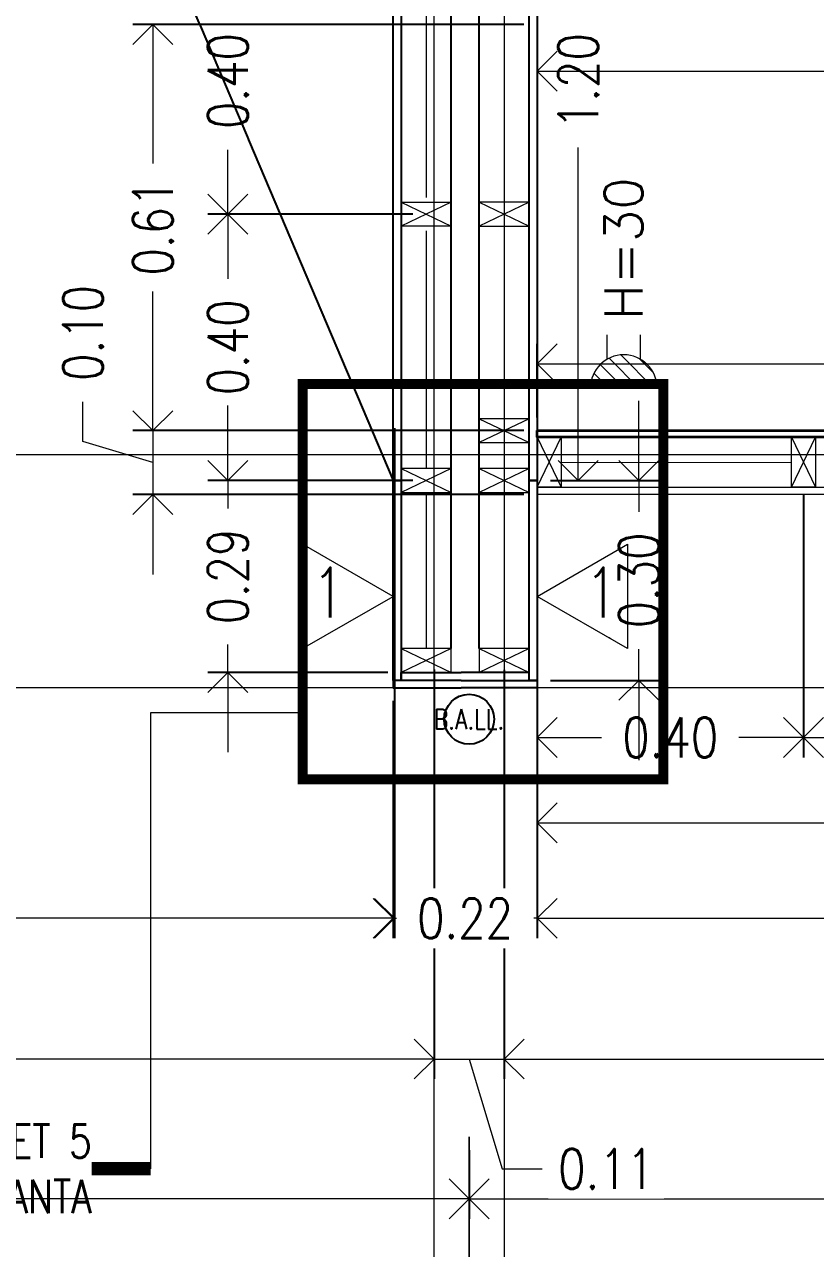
# Model space of a CAD drawing. Header units: metres. Extents: x -2 to 690, y -116 to 73.
# Drawn here: x 463.077 to 464.265, y 42.108 to 43.947 of the extents above; entities that cross this region are included whole.
import ezdxf

# ---------------------------------------------------------------- set-up
doc = ezdxf.new("R2010")
doc.units = ezdxf.units.M
doc.header["$LTSCALE"] = 5
doc.header["$MEASUREMENT"] = 0
doc.linetypes.add('HIDDEN', pattern=[0.375, 0.25, -0.125])
doc.layers.get('0').update_dxf_attribs({"color": 30})
doc.layers.get('DEFPOINTS').update_dxf_attribs({"color": 210})
for name, color, linetype, lineweight in [('A-ANNO-DIMS', 3, 'Continuous', 18), ('A-ANNO-SYMB', 3, 'Continuous', 18), ('A-ANNO-TEXT', 3, 'Continuous', 18), ('A-DETL-MBND', 3, 'Continuous', 18), ('A-DETL-MCUT', 4, 'Continuous', 25), ('A-ELEV-IDEN', 3, 'Continuous', 18), ('A-ELEV-MBE2', 4, 'Continuous', 25), ('A-SECT-MCUT', 7, 'Continuous', 35), ('A-WALL-PATT', 8, 'Continuous', 18), ('A-WALL-STUD', 3, 'Continuous', 18)]:
    doc.layers.add(name, color=color, linetype=linetype, lineweight=lineweight)
doc.styles.add('E-ROMANS', font='romans.shx', dxfattribs={"width": 0.8})
doc.dimstyles.new('E-0050_ARW_12', dxfattribs={"dimscale": 0.001, "dimtxt": 60, "dimasz": 60, "dimexe": 30, "dimexo": 20, "dimgap": 30, "dimtad": 0, "dimzin": 0, "dimdsep": 46, "dimtxsty": 'E-ROMANS', "dimblk": 'OPEN90', "dimcen": 30, "dimclrd": 256, "dimclre": 256, "dimclrt": 256, "dimadec": 0, "dimazin": 0, "dimtfac": 1, "dimtmove": 1, "dimatfit": 3, "dimldrblk": 'OPEN90', "dimfxl": 1, "dimtfill": 1, "dimtolj": 1, "dimtzin": 0, "dimlwd": -1, "dimarcsym": 0})

# ---------------------------------------------------------------- blocks, each defined once
blk = doc.blocks.new('ENCHUFE2')
h = blk.add_hatch()
h.set_pattern_fill('LINE', color=256, scale=0.01, angle=45, style=0)
h.set_pattern_definition([(45, (-139.906905, -0.294872), (-0.02245064, 0.02245064), [])])
h.paths.add_polyline_path([(0, -0.1, 1), (0, 0.1)])
for points in [[(0, 0.1), (0, -0.1)], [(0.0866, 0.05), (0.16, 0.05)], [(0.0866, -0.05), (0.16, -0.05)]]:
    blk.add_lwpolyline(points)
blk.add_arc((0, 0), 0.1, 270, 90)
blk = doc.blocks.new('_Open90')
at = {"color": 0, "linetype": 'ByBlock', "lineweight": -2}
for p, q in [((-0.5, 0.5), (0, 0)), ((0, 0), (-1, 0)), ((0, 0), (-0.5, -0.5))]:
    blk.add_line(p, q, dxfattribs=at)
blk = doc.blocks.new('*D1201')
at = {"layer": 'A-ANNO-DIMS', "lineweight": -2, "transparency": 16777216}
for p, q in [((463.8466, 43.2415), (463.8466, 42.8458)), ((464.2466, 43.2415), (464.2466, 42.8458))]:
    blk.add_line(p, q, dxfattribs=at)
at = {"layer": 'A-ANNO-DIMS', "transparency": 16777216}
for p, q in [((463.9066, 42.8758), (463.9434, 42.8758)), ((464.1866, 42.8758), (464.1497, 42.8758))]:
    blk.add_line(p, q, dxfattribs=at)
at = {"layer": 'DEFPOINTS', "color": 0, "transparency": 16777216}
for p in [(463.8466, 43.2615), (464.2466, 43.2615), (464.2466, 42.8758)]:
    blk.add_point(p, dxfattribs=at)
at = {"layer": 'A-ANNO-DIMS', "transparency": 16777216, "xscale": 0.06, "yscale": 0.06, "zscale": 0.06, "rotation": 180}
blk.add_blockref('_Open90', (463.8466, 42.8758), dxfattribs=at)
at = {"layer": 'A-ANNO-DIMS', "transparency": 16777216, "xscale": 0.06, "yscale": 0.06, "zscale": 0.06}
blk.add_blockref('_Open90', (464.2466, 42.8758), dxfattribs=at)
at = {"layer": 'A-ANNO-DIMS', "transparency": 16777216, "insert": (464.0466, 42.8758), "char_height": 0.06, "attachment_point": 5, "style": 'E-ROMANS', "bg_fill": 3, "box_fill_scale": 1.25, "bg_fill_color": 256, "bg_fill_true_color": 13158600, "bg_fill_transparency": 0}
blk.add_mtext('\\A1;0.40', dxfattribs=at)
blk = doc.blocks.new('*D531')
at = {"layer": 'A-ANNO-DIMS', "lineweight": -2, "transparency": 16777216}
for p, q in [((464.6466, 43.279), (464.6466, 42.8458)), ((464.2466, 43.2415), (464.2466, 42.8458))]:
    blk.add_line(p, q, dxfattribs=at)
at = {"layer": 'A-ANNO-DIMS', "transparency": 16777216}
for p, q in [((464.3066, 42.8758), (464.3434, 42.8758)), ((464.5866, 42.8758), (464.5497, 42.8758))]:
    blk.add_line(p, q, dxfattribs=at)
at = {"layer": 'DEFPOINTS', "color": 0, "transparency": 16777216}
for p in [(464.6466, 43.299), (464.2466, 43.2615), (464.6466, 42.8758)]:
    blk.add_point(p, dxfattribs=at)
at = {"layer": 'A-ANNO-DIMS', "transparency": 16777216, "xscale": 0.06, "yscale": 0.06, "zscale": 0.06, "rotation": 180}
blk.add_blockref('_Open90', (464.2466, 42.8758), dxfattribs=at)
at = {"layer": 'A-ANNO-DIMS', "transparency": 16777216, "xscale": 0.06, "yscale": 0.06, "zscale": 0.06}
blk.add_blockref('_Open90', (464.6466, 42.8758), dxfattribs=at)
at = {"layer": 'A-ANNO-DIMS', "transparency": 16777216, "insert": (464.4466, 42.8758), "char_height": 0.06, "attachment_point": 5, "style": 'E-ROMANS', "bg_fill": 3, "box_fill_scale": 1.25, "bg_fill_color": 256, "bg_fill_true_color": 13158600, "bg_fill_transparency": 0}
blk.add_mtext('\\A1;0.40', dxfattribs=at)
blk = doc.blocks.new('*D537')
at = {"layer": 'A-ANNO-DIMS', "lineweight": -2, "transparency": 16777216}
for p, q in [((463.8466, 43.2305), (463.8466, 42.7173)), ((465.0466, 43.2305), (465.0466, 42.7173))]:
    blk.add_line(p, q, dxfattribs=at)
at = {"layer": 'A-ANNO-DIMS', "transparency": 16777216}
for p, q in [((463.9066, 42.7473), (464.3469, 42.7473)), ((464.9866, 42.7473), (464.5463, 42.7473))]:
    blk.add_line(p, q, dxfattribs=at)
at = {"layer": 'DEFPOINTS', "color": 0, "transparency": 16777216}
for p in [(463.8466, 43.2505), (465.0466, 43.2505), (465.0466, 42.7473)]:
    blk.add_point(p, dxfattribs=at)
at = {"layer": 'A-ANNO-DIMS', "transparency": 16777216, "xscale": 0.06, "yscale": 0.06, "zscale": 0.06, "rotation": 180}
blk.add_blockref('_Open90', (463.8466, 42.7473), dxfattribs=at)
at = {"layer": 'A-ANNO-DIMS', "transparency": 16777216, "xscale": 0.06, "yscale": 0.06, "zscale": 0.06}
blk.add_blockref('_Open90', (465.0466, 42.7473), dxfattribs=at)
at = {"layer": 'A-ANNO-DIMS', "transparency": 16777216, "insert": (464.4466, 42.7473), "char_height": 0.06, "attachment_point": 5, "style": 'E-ROMANS', "bg_fill": 3, "box_fill_scale": 1.25, "bg_fill_color": 256, "bg_fill_true_color": 13158600, "bg_fill_transparency": 0}
blk.add_mtext('\\A1;1.20', dxfattribs=at)
blk = doc.blocks.new('*D540')
at = {"layer": 'A-ANNO-DIMS', "lineweight": -2, "transparency": 16777216}
for p, q in [((463.8466, 43.3265), (463.8466, 42.5741)), ((466.8566, 43.3165), (466.8566, 42.5741))]:
    blk.add_line(p, q, dxfattribs=at)
at = {"layer": 'A-ANNO-DIMS', "transparency": 16777216}
for p, q in [((463.9066, 42.6041), (465.2553, 42.6041)), ((466.7966, 42.6041), (465.4479, 42.6041))]:
    blk.add_line(p, q, dxfattribs=at)
at = {"layer": 'DEFPOINTS', "color": 0, "transparency": 16777216}
for p in [(463.8466, 43.3465), (466.8566, 43.3365), (466.8566, 42.6041)]:
    blk.add_point(p, dxfattribs=at)
at = {"layer": 'A-ANNO-DIMS', "transparency": 16777216, "xscale": 0.06, "yscale": 0.06, "zscale": 0.06, "rotation": 180}
blk.add_blockref('_Open90', (463.8466, 42.6041), dxfattribs=at)
at = {"layer": 'A-ANNO-DIMS', "transparency": 16777216, "xscale": 0.06, "yscale": 0.06, "zscale": 0.06}
blk.add_blockref('_Open90', (466.8566, 42.6041), dxfattribs=at)
at = {"layer": 'A-ANNO-DIMS', "transparency": 16777216, "insert": (465.3516, 42.6041), "char_height": 0.06, "attachment_point": 5, "style": 'E-ROMANS', "bg_fill": 3, "box_fill_scale": 1.25, "bg_fill_color": 256, "bg_fill_true_color": 13158600, "bg_fill_transparency": 0}
blk.add_mtext('\\A1;3.01', dxfattribs=at)
blk = doc.blocks.new('*D541')
at = {"layer": 'A-ANNO-DIMS', "lineweight": -2, "transparency": 16777216}
for p, q in [((463.7445, 42.2557), (463.7445, 42.1527)), ((470.0436, 42.2557), (470.0436, 42.1527))]:
    blk.add_line(p, q, dxfattribs=at)
at = {"layer": 'A-ANNO-DIMS', "transparency": 16777216}
for p, q in [((463.8045, 42.1827), (466.7921, 42.1827)), ((469.9836, 42.1827), (466.9961, 42.1827))]:
    blk.add_line(p, q, dxfattribs=at)
at = {"layer": 'DEFPOINTS', "color": 0, "transparency": 16777216}
for p in [(463.7445, 42.2757), (470.0436, 42.2757), (470.0436, 42.1827)]:
    blk.add_point(p, dxfattribs=at)
at = {"layer": 'A-ANNO-DIMS', "transparency": 16777216, "xscale": 0.06, "yscale": 0.06, "zscale": 0.06, "rotation": 180}
blk.add_blockref('_Open90', (463.7445, 42.1827), dxfattribs=at)
at = {"layer": 'A-ANNO-DIMS', "transparency": 16777216, "xscale": 0.06, "yscale": 0.06, "zscale": 0.06}
blk.add_blockref('_Open90', (470.0436, 42.1827), dxfattribs=at)
at = {"layer": 'A-ANNO-DIMS', "transparency": 16777216, "insert": (466.8941, 42.1827), "char_height": 0.06, "attachment_point": 5, "style": 'E-ROMANS', "bg_fill": 3, "box_fill_scale": 1.25, "bg_fill_color": 256, "bg_fill_true_color": 13158600, "bg_fill_transparency": 0}
blk.add_mtext('\\A1;6.30', dxfattribs=at)
blk = doc.blocks.new('*D1256')
at = {"layer": 'A-ANNO-DIMS', "transparency": 16777216}
for p, q in [((463.9995, 43.3215), (463.9995, 43.3815)), ((463.9995, 43.2615), (463.9995, 43.2147)), ((463.9995, 42.9615), (463.9995, 43.0084)), ((463.9995, 42.9015), (463.9995, 42.8415))]:
    blk.add_line(p, q, dxfattribs=at)
at = {"layer": 'A-ANNO-DIMS', "lineweight": -2, "transparency": 16777216}
for p, q in [((463.8666, 43.2615), (464.0295, 43.2615)), ((463.8666, 42.9615), (464.0295, 42.9615))]:
    blk.add_line(p, q, dxfattribs=at)
at = {"layer": 'DEFPOINTS', "color": 0, "transparency": 16777216}
for p in [(463.8466, 43.2615), (463.9995, 43.2615), (463.8466, 42.9615)]:
    blk.add_point(p, dxfattribs=at)
at = {"layer": 'A-ANNO-DIMS', "transparency": 16777216, "xscale": 0.06, "yscale": 0.06, "zscale": 0.06}
for p, rotation in [((463.9995, 43.2615), 270), ((463.9995, 42.9615), 90)]:
    blk.add_blockref('_Open90', p, dxfattribs=dict(at, rotation=rotation))
at = {"layer": 'A-ANNO-DIMS', "transparency": 16777216, "insert": (463.9995, 43.1115), "char_height": 0.06, "attachment_point": 5, "rotation": 90, "style": 'E-ROMANS', "bg_fill": 3, "box_fill_scale": 1.25, "bg_fill_color": 256, "bg_fill_true_color": 13158600, "bg_fill_transparency": 0}
blk.add_mtext('\\A1;0.30', dxfattribs=at)
blk = doc.blocks.new('*D1257')
at = {"layer": 'A-ANNO-DIMS', "lineweight": -2, "transparency": 16777216}
for p, q in [((463.8666, 44.4615), (463.9384, 44.4615)), ((463.8666, 43.2615), (463.9384, 43.2615))]:
    blk.add_line(p, q, dxfattribs=at)
at = {"layer": 'A-ANNO-DIMS', "transparency": 16777216}
for p, q in [((463.9084, 44.4015), (463.9084, 43.9613)), ((463.9084, 43.3215), (463.9084, 43.7618))]:
    blk.add_line(p, q, dxfattribs=at)
at = {"layer": 'DEFPOINTS', "color": 0, "transparency": 16777216}
for p in [(463.8466, 44.4615), (463.9084, 44.4615), (463.8466, 43.2615)]:
    blk.add_point(p, dxfattribs=at)
at = {"layer": 'A-ANNO-DIMS', "transparency": 16777216, "xscale": 0.06, "yscale": 0.06, "zscale": 0.06}
for p, rotation in [((463.9084, 44.4615), 90), ((463.9084, 43.2615), 270)]:
    blk.add_blockref('_Open90', p, dxfattribs=dict(at, rotation=rotation))
at = {"layer": 'A-ANNO-DIMS', "transparency": 16777216, "insert": (463.9084, 43.8615), "char_height": 0.06, "attachment_point": 5, "rotation": 90, "style": 'E-ROMANS', "bg_fill": 3, "box_fill_scale": 1.25, "bg_fill_color": 256, "bg_fill_true_color": 13158600, "bg_fill_transparency": 0}
blk.add_mtext('\\A1;1.20', dxfattribs=at)
blk = doc.blocks.new('*D656')
at = {"layer": 'A-ANNO-DIMS', "transparency": 16777216}
for p, q in [((463.3826, 43.3215), (463.3826, 43.3815)), ((463.3826, 43.2615), (463.3826, 43.2195)), ((463.3826, 42.9735), (463.3826, 43.0155)), ((463.3826, 42.9135), (463.3826, 42.8535))]:
    blk.add_line(p, q, dxfattribs=at)
at = {"layer": 'A-ANNO-DIMS', "lineweight": -2, "transparency": 16777216}
for p, q in [((463.66, 43.2615), (463.3526, 43.2615)), ((463.6225, 42.9735), (463.3526, 42.9735))]:
    blk.add_line(p, q, dxfattribs=at)
at = {"layer": 'DEFPOINTS', "color": 0, "transparency": 16777216}
for p in [(463.3826, 43.2615), (463.68, 43.2615), (463.6425, 42.9735)]:
    blk.add_point(p, dxfattribs=at)
at = {"layer": 'A-ANNO-DIMS', "transparency": 16777216, "xscale": 0.06, "yscale": 0.06, "zscale": 0.06}
for p, rotation in [((463.3826, 43.2615), 270), ((463.3826, 42.9735), 90)]:
    blk.add_blockref('_Open90', p, dxfattribs=dict(at, rotation=rotation))
at = {"layer": 'A-ANNO-DIMS', "transparency": 16777216, "insert": (463.3826, 43.1175), "char_height": 0.06, "attachment_point": 5, "rotation": 90, "style": 'E-ROMANS', "bg_fill": 3, "box_fill_scale": 1.25, "bg_fill_color": 256, "bg_fill_true_color": 13158600, "bg_fill_transparency": 0}
blk.add_mtext('\\A1;0.29', dxfattribs=at)
blk = doc.blocks.new('*D657')
at = {"layer": 'A-ANNO-DIMS', "lineweight": -2, "transparency": 16777216}
for p, q in [((463.66, 43.6615), (463.3526, 43.6615)), ((463.66, 43.2615), (463.3526, 43.2615))]:
    blk.add_line(p, q, dxfattribs=at)
at = {"layer": 'A-ANNO-DIMS', "transparency": 16777216}
for p, q in [((463.3826, 43.6015), (463.3826, 43.5647)), ((463.3826, 43.3215), (463.3826, 43.3584))]:
    blk.add_line(p, q, dxfattribs=at)
at = {"layer": 'DEFPOINTS', "color": 0, "transparency": 16777216}
for p in [(463.3826, 43.6615), (463.68, 43.6615), (463.68, 43.2615)]:
    blk.add_point(p, dxfattribs=at)
at = {"layer": 'A-ANNO-DIMS', "transparency": 16777216, "xscale": 0.06, "yscale": 0.06, "zscale": 0.06}
for p, rotation in [((463.3826, 43.6615), 90), ((463.3826, 43.2615), 270)]:
    blk.add_blockref('_Open90', p, dxfattribs=dict(at, rotation=rotation))
at = {"layer": 'A-ANNO-DIMS', "transparency": 16777216, "insert": (463.3826, 43.4615), "char_height": 0.06, "attachment_point": 5, "rotation": 90, "style": 'E-ROMANS', "bg_fill": 3, "box_fill_scale": 1.25, "bg_fill_color": 256, "bg_fill_true_color": 13158600, "bg_fill_transparency": 0}
blk.add_mtext('\\A1;0.40', dxfattribs=at)
blk = doc.blocks.new('*D658')
at = {"layer": 'A-ANNO-DIMS', "lineweight": -2, "transparency": 16777216}
for p, q in [((463.66, 44.0615), (463.3526, 44.0615)), ((463.66, 43.6615), (463.3526, 43.6615))]:
    blk.add_line(p, q, dxfattribs=at)
at = {"layer": 'A-ANNO-DIMS', "transparency": 16777216}
for p, q in [((463.3826, 44.0015), (463.3826, 43.9647)), ((463.3826, 43.7215), (463.3826, 43.7584))]:
    blk.add_line(p, q, dxfattribs=at)
at = {"layer": 'DEFPOINTS', "color": 0, "transparency": 16777216}
for p in [(463.3826, 44.0615), (463.68, 44.0615), (463.68, 43.6615)]:
    blk.add_point(p, dxfattribs=at)
at = {"layer": 'A-ANNO-DIMS', "transparency": 16777216, "xscale": 0.06, "yscale": 0.06, "zscale": 0.06}
for p, rotation in [((463.3826, 44.0615), 90), ((463.3826, 43.6615), 270)]:
    blk.add_blockref('_Open90', p, dxfattribs=dict(at, rotation=rotation))
at = {"layer": 'A-ANNO-DIMS', "transparency": 16777216, "insert": (463.3826, 43.8615), "char_height": 0.06, "attachment_point": 5, "rotation": 90, "style": 'E-ROMANS', "bg_fill": 3, "box_fill_scale": 1.25, "bg_fill_color": 256, "bg_fill_true_color": 13158600, "bg_fill_transparency": 0}
blk.add_mtext('\\A1;0.40', dxfattribs=at)
blk = doc.blocks.new('*D1271')
at = {"layer": 'A-ANNO-DIMS', "lineweight": -2, "transparency": 16777216}
for p, q in [((463.8466, 43.3565), (463.8466, 43.467)), ((465.0466, 43.3565), (465.0466, 43.467))]:
    blk.add_line(p, q, dxfattribs=at)
at = {"layer": 'A-ANNO-DIMS', "transparency": 16777216}
for p, q in [((463.9066, 43.437), (464.3469, 43.437)), ((464.9866, 43.437), (464.5463, 43.437))]:
    blk.add_line(p, q, dxfattribs=at)
at = {"layer": 'DEFPOINTS', "color": 0, "transparency": 16777216}
for p in [(463.8466, 43.437), (463.8466, 43.3365), (465.0466, 43.3365)]:
    blk.add_point(p, dxfattribs=at)
at = {"layer": 'A-ANNO-DIMS', "transparency": 16777216, "xscale": 0.06, "yscale": 0.06, "zscale": 0.06, "rotation": 180}
blk.add_blockref('_Open90', (463.8466, 43.437), dxfattribs=at)
at = {"layer": 'A-ANNO-DIMS', "transparency": 16777216, "xscale": 0.06, "yscale": 0.06, "zscale": 0.06}
blk.add_blockref('_Open90', (465.0466, 43.437), dxfattribs=at)
at = {"layer": 'A-ANNO-DIMS', "transparency": 16777216, "insert": (464.4466, 43.437), "char_height": 0.06, "attachment_point": 5, "style": 'E-ROMANS', "bg_fill": 3, "box_fill_scale": 1.25, "bg_fill_color": 256, "bg_fill_true_color": 13158600, "bg_fill_transparency": 0}
blk.add_mtext('\\A1;1.20', dxfattribs=at)
blk = doc.blocks.new('*D635')
at = {"layer": 'A-ANNO-DIMS', "lineweight": -2, "transparency": 16777216}
for p, q in [((463.8266, 43.9465), (463.24, 43.9465)), ((463.8266, 43.3365), (463.24, 43.3365))]:
    blk.add_line(p, q, dxfattribs=at)
at = {"layer": 'A-ANNO-DIMS', "transparency": 16777216}
for p, q in [((463.27, 43.8865), (463.27, 43.7378)), ((463.27, 43.3965), (463.27, 43.5453))]:
    blk.add_line(p, q, dxfattribs=at)
at = {"layer": 'DEFPOINTS', "color": 0, "transparency": 16777216}
for p in [(463.27, 43.9465), (463.8466, 43.9465), (463.8466, 43.3365)]:
    blk.add_point(p, dxfattribs=at)
at = {"layer": 'A-ANNO-DIMS', "transparency": 16777216, "xscale": 0.06, "yscale": 0.06, "zscale": 0.06}
for p, rotation in [((463.27, 43.9465), 90), ((463.27, 43.3365), 270)]:
    blk.add_blockref('_Open90', p, dxfattribs=dict(at, rotation=rotation))
at = {"layer": 'A-ANNO-DIMS', "transparency": 16777216, "insert": (463.27, 43.6415), "char_height": 0.06, "attachment_point": 5, "rotation": 90, "style": 'E-ROMANS', "bg_fill": 3, "box_fill_scale": 1.25, "bg_fill_color": 256, "bg_fill_true_color": 13158600, "bg_fill_transparency": 0}
blk.add_mtext('\\A1;0.61', dxfattribs=at)
blk = doc.blocks.new('*D1247')
at = {"layer": 'A-ANNO-DIMS', "transparency": 16777216}
for p, q in [((463.27, 43.3965), (463.27, 43.4565)), ((463.165, 43.32), (463.165, 43.38)), ((463.27, 43.3365), (463.27, 43.2405)), ((463.27, 43.3365), (463.27, 43.2405)), ((463.27, 43.2885), (463.165, 43.32)), ((463.27, 43.1805), (463.27, 43.1205))]:
    blk.add_line(p, q, dxfattribs=at)
at = {"layer": 'A-ANNO-DIMS', "lineweight": -2, "transparency": 16777216}
for p, q in [((463.8266, 43.3365), (463.24, 43.3365)), ((463.8266, 43.2405), (463.24, 43.2405))]:
    blk.add_line(p, q, dxfattribs=at)
at = {"layer": 'DEFPOINTS', "color": 0, "transparency": 16777216}
for p in [(463.8466, 43.3365), (463.27, 43.2405), (463.8466, 43.2405)]:
    blk.add_point(p, dxfattribs=at)
at = {"layer": 'A-ANNO-DIMS', "transparency": 16777216, "xscale": 0.06, "yscale": 0.06, "zscale": 0.06}
for p, rotation in [((463.27, 43.3365), 270), ((463.27, 43.2405), 90)]:
    blk.add_blockref('_Open90', p, dxfattribs=dict(at, rotation=rotation))
at = {"layer": 'A-ANNO-DIMS', "transparency": 16777216, "insert": (463.165, 43.4832), "char_height": 0.06, "attachment_point": 5, "rotation": 90, "style": 'E-ROMANS', "bg_fill": 3, "box_fill_scale": 1.25, "bg_fill_color": 256, "bg_fill_true_color": 13158600, "bg_fill_transparency": 0}
blk.add_mtext('\\A1;0.10', dxfattribs=at)
blk = doc.blocks.new('*D408')
at = {"layer": 'A-ANNO-DIMS', "lineweight": -2, "transparency": 16777216}
for p, q in [((457.4335, 42.9415), (457.4335, 42.1527)), ((463.7445, 42.2557), (463.7445, 42.1527))]:
    blk.add_line(p, q, dxfattribs=at)
at = {"layer": 'A-ANNO-DIMS', "transparency": 16777216}
for p, q in [((457.4935, 42.1827), (460.4939, 42.1827)), ((463.6845, 42.1827), (460.6842, 42.1827))]:
    blk.add_line(p, q, dxfattribs=at)
at = {"layer": 'DEFPOINTS', "color": 0, "transparency": 16777216}
for p in [(457.4335, 42.9615), (463.7445, 42.2757), (463.7445, 42.1827)]:
    blk.add_point(p, dxfattribs=at)
at = {"layer": 'A-ANNO-DIMS', "transparency": 16777216, "xscale": 0.06, "yscale": 0.06, "zscale": 0.06, "rotation": 180}
blk.add_blockref('_Open90', (457.4335, 42.1827), dxfattribs=at)
at = {"layer": 'A-ANNO-DIMS', "transparency": 16777216, "xscale": 0.06, "yscale": 0.06, "zscale": 0.06}
blk.add_blockref('_Open90', (463.7445, 42.1827), dxfattribs=at)
at = {"layer": 'A-ANNO-DIMS', "transparency": 16777216, "insert": (460.589, 42.1827), "char_height": 0.06, "attachment_point": 5, "style": 'E-ROMANS', "bg_fill": 3, "box_fill_scale": 1.25, "bg_fill_color": 256, "bg_fill_true_color": 13158600, "bg_fill_transparency": 0}
blk.add_mtext('\\A1;6.31', dxfattribs=at)
blk = doc.blocks.new('*D409')
at = {"layer": 'A-ANNO-DIMS', "lineweight": -2, "transparency": 16777216}
for p, q in [((460.6545, 43.3405), (460.6545, 42.5741)), ((463.6325, 43.3405), (463.6325, 42.5741))]:
    blk.add_line(p, q, dxfattribs=at)
at = {"layer": 'A-ANNO-DIMS', "transparency": 16777216}
for p, q in [((460.7145, 42.6041), (462.0404, 42.6041)), ((463.5725, 42.6041), (462.2467, 42.6041))]:
    blk.add_line(p, q, dxfattribs=at)
at = {"layer": 'DEFPOINTS', "color": 0, "transparency": 16777216}
for p in [(460.6545, 43.3605), (463.6325, 43.3605), (463.6325, 42.6041)]:
    blk.add_point(p, dxfattribs=at)
at = {"layer": 'A-ANNO-DIMS', "transparency": 16777216, "xscale": 0.06, "yscale": 0.06, "zscale": 0.06, "rotation": 180}
blk.add_blockref('_Open90', (460.6545, 42.6041), dxfattribs=at)
at = {"layer": 'A-ANNO-DIMS', "transparency": 16777216, "xscale": 0.06, "yscale": 0.06, "zscale": 0.06}
blk.add_blockref('_Open90', (463.6325, 42.6041), dxfattribs=at)
at = {"layer": 'A-ANNO-DIMS', "transparency": 16777216, "insert": (462.1435, 42.6041), "char_height": 0.06, "attachment_point": 5, "style": 'E-ROMANS', "bg_fill": 3, "box_fill_scale": 1.25, "bg_fill_color": 256, "bg_fill_true_color": 13158600, "bg_fill_transparency": 0}
blk.add_mtext('\\A1;2.98', dxfattribs=at)
blk = doc.blocks.new('*D941')
at = {"layer": 'A-ANNO-DIMS', "lineweight": -2, "transparency": 16777216}
for p, q in [((466.8941, 43.2655), (466.8941, 42.3628)), ((463.7971, 42.9775), (463.7971, 42.3628))]:
    blk.add_line(p, q, dxfattribs=at)
at = {"layer": 'A-ANNO-DIMS', "transparency": 16777216}
for p, q in [((463.8571, 42.3928), (465.2424, 42.3928)), ((466.8341, 42.3928), (465.4487, 42.3928))]:
    blk.add_line(p, q, dxfattribs=at)
at = {"layer": 'DEFPOINTS', "color": 0, "transparency": 16777216}
for p in [(466.8941, 43.2855), (463.7971, 42.9975), (466.8941, 42.3928)]:
    blk.add_point(p, dxfattribs=at)
at = {"layer": 'A-ANNO-DIMS', "transparency": 16777216, "xscale": 0.06, "yscale": 0.06, "zscale": 0.06, "rotation": 180}
blk.add_blockref('_Open90', (463.7971, 42.3928), dxfattribs=at)
at = {"layer": 'A-ANNO-DIMS', "transparency": 16777216, "xscale": 0.06, "yscale": 0.06, "zscale": 0.06}
blk.add_blockref('_Open90', (466.8941, 42.3928), dxfattribs=at)
at = {"layer": 'A-ANNO-DIMS', "transparency": 16777216, "insert": (465.3456, 42.3928), "char_height": 0.06, "attachment_point": 5, "style": 'E-ROMANS', "bg_fill": 3, "box_fill_scale": 1.25, "bg_fill_color": 256, "bg_fill_true_color": 13158600, "bg_fill_transparency": 0}
blk.add_mtext('\\A1;3.10', dxfattribs=at)
blk = doc.blocks.new('*D944')
at = {"layer": 'A-ANNO-DIMS', "lineweight": -2, "transparency": 16777216}
for p, q in [((460.595, 43.2655), (460.595, 42.3628)), ((463.692, 42.9775), (463.692, 42.3628))]:
    blk.add_line(p, q, dxfattribs=at)
at = {"layer": 'A-ANNO-DIMS', "transparency": 16777216}
for p, q in [((460.655, 42.3928), (462.0404, 42.3928)), ((463.632, 42.3928), (462.2467, 42.3928))]:
    blk.add_line(p, q, dxfattribs=at)
at = {"layer": 'DEFPOINTS', "color": 0, "transparency": 16777216}
for p in [(460.595, 43.2855), (463.692, 42.9975), (463.692, 42.3928)]:
    blk.add_point(p, dxfattribs=at)
at = {"layer": 'A-ANNO-DIMS', "transparency": 16777216, "xscale": 0.06, "yscale": 0.06, "zscale": 0.06, "rotation": 180}
blk.add_blockref('_Open90', (460.595, 42.3928), dxfattribs=at)
at = {"layer": 'A-ANNO-DIMS', "transparency": 16777216, "xscale": 0.06, "yscale": 0.06, "zscale": 0.06}
blk.add_blockref('_Open90', (463.692, 42.3928), dxfattribs=at)
at = {"layer": 'A-ANNO-DIMS', "transparency": 16777216, "insert": (462.1435, 42.3928), "char_height": 0.06, "attachment_point": 5, "style": 'E-ROMANS', "bg_fill": 3, "box_fill_scale": 1.25, "bg_fill_color": 256, "bg_fill_true_color": 13158600, "bg_fill_transparency": 0}
blk.add_mtext('\\A1;3.10', dxfattribs=at)
blk = doc.blocks.new('*D945')
at = {"layer": 'A-ANNO-DIMS', "lineweight": -2, "transparency": 16777216}
for p, q in [((463.692, 42.9776), (463.692, 42.3628)), ((463.7971, 42.9775), (463.7971, 42.3628))]:
    blk.add_line(p, q, dxfattribs=at)
at = {"layer": 'A-ANNO-DIMS', "transparency": 16777216}
for p, q in [((463.632, 42.3928), (463.572, 42.3928)), ((463.692, 42.3928), (463.7971, 42.3928)), ((463.692, 42.3928), (463.7971, 42.3928)), ((463.7446, 42.3928), (463.7941, 42.2278)), ((463.8571, 42.3928), (463.9171, 42.3928)), ((463.7941, 42.2278), (463.8541, 42.2278))]:
    blk.add_line(p, q, dxfattribs=at)
at = {"layer": 'DEFPOINTS', "color": 0, "transparency": 16777216}
for p in [(463.692, 42.9976), (463.7971, 42.9975), (463.7971, 42.3928)]:
    blk.add_point(p, dxfattribs=at)
at = {"layer": 'A-ANNO-DIMS', "transparency": 16777216, "xscale": 0.06, "yscale": 0.06, "zscale": 0.06}
blk.add_blockref('_Open90', (463.692, 42.3928), dxfattribs=at)
at = {"layer": 'A-ANNO-DIMS', "transparency": 16777216, "xscale": 0.06, "yscale": 0.06, "zscale": 0.06, "rotation": 180}
blk.add_blockref('_Open90', (463.7971, 42.3928), dxfattribs=at)
at = {"layer": 'A-ANNO-DIMS', "transparency": 16777216, "insert": (463.9503, 42.2278), "char_height": 0.06, "attachment_point": 5, "style": 'E-ROMANS', "bg_fill": 3, "box_fill_scale": 1.25, "bg_fill_color": 256, "bg_fill_true_color": 13158600, "bg_fill_transparency": 0}
blk.add_mtext('\\A1;0.11', dxfattribs=at)
blk = doc.blocks.new('*D1600')
at = {"layer": 'A-ANNO-DIMS', "lineweight": -2, "transparency": 16777216}
for p, q in [((463.6305, 42.9305), (463.6305, 42.5741)), ((463.8466, 42.9305), (463.8466, 42.5741))]:
    blk.add_line(p, q, dxfattribs=at)
at = {"layer": 'A-ANNO-DIMS', "transparency": 16777216}
for p, q in [((463.5705, 42.6041), (463.5105, 42.6041)), ((463.6305, 42.6041), (463.6354, 42.6041)), ((463.8466, 42.6041), (463.8417, 42.6041)), ((463.9066, 42.6041), (463.9666, 42.6041))]:
    blk.add_line(p, q, dxfattribs=at)
at = {"layer": 'DEFPOINTS', "color": 0, "transparency": 16777216}
for p in [(463.6305, 42.9505), (463.8466, 42.9505), (463.6305, 42.6041)]:
    blk.add_point(p, dxfattribs=at)
at = {"layer": 'A-ANNO-DIMS', "transparency": 16777216, "xscale": 0.06, "yscale": 0.06, "zscale": 0.06}
blk.add_blockref('_Open90', (463.6305, 42.6041), dxfattribs=at)
at = {"layer": 'A-ANNO-DIMS', "transparency": 16777216, "xscale": 0.06, "yscale": 0.06, "zscale": 0.06, "rotation": 180}
blk.add_blockref('_Open90', (463.8466, 42.6041), dxfattribs=at)
at = {"layer": 'A-ANNO-DIMS', "transparency": 16777216, "insert": (463.7385, 42.6041), "char_height": 0.06, "attachment_point": 5, "style": 'E-ROMANS', "bg_fill": 3, "box_fill_scale": 1.25, "bg_fill_color": 256, "bg_fill_true_color": 13158600, "bg_fill_transparency": 0}
blk.add_mtext('\\A1;0.22', dxfattribs=at)
blk = doc.blocks.new('*D793')
at = {"layer": 'A-ANNO-DIMS', "lineweight": -2, "transparency": 16777216}
for p, q in [((463.8466, 43.9265), (463.8466, 43.8465)), ((465.8466, 43.9265), (465.8466, 43.8465))]:
    blk.add_line(p, q, dxfattribs=at)
at = {"layer": 'A-ANNO-DIMS', "transparency": 16777216}
for p, q in [((463.9066, 43.8765), (464.7434, 43.8765)), ((465.7866, 43.8765), (464.9497, 43.8765))]:
    blk.add_line(p, q, dxfattribs=at)
at = {"layer": 'DEFPOINTS', "color": 0, "transparency": 16777216}
for p in [(463.8466, 43.9465), (465.8466, 43.9465), (465.8466, 43.8765)]:
    blk.add_point(p, dxfattribs=at)
at = {"layer": 'A-ANNO-DIMS', "transparency": 16777216, "xscale": 0.06, "yscale": 0.06, "zscale": 0.06, "rotation": 180}
blk.add_blockref('_Open90', (463.8466, 43.8765), dxfattribs=at)
at = {"layer": 'A-ANNO-DIMS', "transparency": 16777216, "xscale": 0.06, "yscale": 0.06, "zscale": 0.06}
blk.add_blockref('_Open90', (465.8466, 43.8765), dxfattribs=at)
at = {"layer": 'A-ANNO-DIMS', "transparency": 16777216, "insert": (464.8466, 43.8765), "char_height": 0.06, "attachment_point": 5, "style": 'E-ROMANS', "bg_fill": 3, "box_fill_scale": 1.25, "bg_fill_color": 256, "bg_fill_true_color": 13158600, "bg_fill_transparency": 0}
blk.add_mtext('\\A1;2.00', dxfattribs=at)

msp = doc.modelspace()

# ---------------------------------------------------------------- linework, layer by layer
at = {"layer": 'A-ANNO-SYMB'}
msp.add_line((478.3225, 43.3), (455.4882, 43.3), dxfattribs=at)
at = {"layer": 'A-DETL-MBND'}
msp.add_lwpolyline([(465.0466, 43.2515), (465.0466, 43.2405), (463.8466, 43.2405), (463.8466, 43.2515)], close=True, dxfattribs=at)
at = {"layer": 'A-DETL-MCUT'}
for points in [[(463.8346, 43.2615), (463.8346, 44.4615), (463.8466, 44.4615), (463.8466, 43.2615)], [(463.8346, 42.9615), (463.8346, 43.2615), (463.8466, 43.2615), (463.8466, 42.9615)]]:
    msp.add_lwpolyline(points, close=True, dxfattribs=at)
msp.add_lwpolyline([(463.7326, 42.9615), (463.8346, 42.9615), (463.8346, 42.9735), (463.7326, 42.9735)], dxfattribs=at)
at = {"layer": 'A-ELEV-IDEN'}
msp.add_line((469.9296, 42.9505), (463.8466, 42.9505), dxfattribs=at)
at = {"layer": 'A-ELEV-MBE2'}
msp.add_line((463.7596, 43.0095), (463.7596, 50.4135), dxfattribs=at)
at = {"layer": 'A-ELEV-MBE2', "ltscale": 0.05}
msp.add_circle((463.7445, 42.903), 0.0375, dxfattribs=at)
at = {"layer": 'A-SECT-MCUT'}
msp.add_lwpolyline([(463.8466, 43.3365), (465.0466, 43.3365), (465.0466, 43.3265), (463.8466, 43.3265)], close=True, dxfattribs=at)

# ---------------------------------------------------------------- block references
at = {"layer": 'A-ANNO-SYMB', "xscale": 0.5, "yscale": 0.5, "zscale": 0.5, "rotation": 90}
msp.add_blockref('ENCHUFE2', (463.9767, 43.4005), dxfattribs=at)

# ---------------------------------------------------------------- texts
at = {"layer": 'A-ANNO-SYMB', "style": 'E-ROMANS'}
msp.add_text('H=30', height=0.05689, rotation=90, dxfattribs=at).set_placement((464.0049, 43.5026))
at = {"layer": 'A-ANNO-TEXT', "insert": (463.7445, 42.903), "char_height": 0.03, "attachment_point": 5, "style": 'E-ROMANS'}
msp.add_mtext('\\pi-0.09,l0.09,t0.09;B.A.LL.', dxfattribs=at)

# ---------------------------------------------------------------- dimensions: what is measured, and where the dimension line sits
at = {"layer": 'A-ANNO-DIMS'}
dim = msp.add_linear_dim(base=(470.0436, 42.1827), p1=(463.7445, 42.2757), p2=(470.0436, 42.2757), dimstyle='E-0050_ARW_12', dxfattribs=at)
dim.commit()
dim.dimension.update_dxf_attribs({"geometry": '*D541', "text_midpoint": (466.8941, 42.1827)})

# ---------------------------------------------------------------- next in the draw order: linework, layer by layer
at = {"layer": 'A-ANNO-TEXT', "linetype": 'HIDDEN'}
for points in [[(457.4455, 42.2757), (457.4455, 41.0259), (460.4536, 41.0259), (460.5966, 40.8778), (460.7396, 41.0259), (463.7445, 41.0259), (463.7445, 42.2757)], [(463.7445, 42.2757), (463.7445, 41.0259), (466.7526, 41.0259), (466.8956, 40.8778), (467.0387, 41.0259), (470.0436, 41.0259), (470.0436, 42.2757)]]:
    msp.add_lwpolyline(points, dxfattribs=at)

# ---------------------------------------------------------------- next in the draw order: dimensions: what is measured, and where the dimension line sits
at = {"layer": 'A-ANNO-DIMS'}
dim = msp.add_linear_dim(base=(463.3826, 43.2615), p1=(463.6425, 42.9735), p2=(463.68, 43.2615), angle=90, dimstyle='E-0050_ARW_12', dxfattribs=at)
dim.commit()
dim.dimension.update_dxf_attribs({"geometry": '*D656', "text_midpoint": (463.3826, 43.1175)})
dim = msp.add_linear_dim(base=(464.2466, 42.8758), p1=(463.8466, 43.2615), p2=(464.2466, 43.2615), dimstyle='E-0050_ARW_12', dxfattribs=at)
dim.commit()
dim.dimension.update_dxf_attribs({"geometry": '*D1201', "text_midpoint": (464.0466, 42.8758)})

# ---------------------------------------------------------------- next in the draw order: linework, layer by layer
at = {"layer": 'A-DETL-MCUT'}
for points in [[(463.7325, 42.9615), (463.6425, 42.9615), (463.6425, 42.9735), (463.7325, 42.9735)], [(463.7325, 42.9615), (463.6305, 42.9615), (463.6305, 42.9505), (463.7325, 42.9505)]]:
    msp.add_lwpolyline(points, dxfattribs=at)
at = {"layer": 'A-ELEV-IDEN'}
msp.add_line((463.6305, 42.9505), (457.5355, 42.9505), dxfattribs=at)

# ---------------------------------------------------------------- next in the draw order: dimensions: what is measured, and where the dimension line sits
at = {"layer": 'A-ANNO-DIMS'}
dim = msp.add_linear_dim(base=(463.3826, 43.6615), p1=(463.68, 43.2615), p2=(463.68, 43.6615), angle=90, dimstyle='E-0050_ARW_12', dxfattribs=at)
dim.commit()
dim.dimension.update_dxf_attribs({"geometry": '*D657', "text_midpoint": (463.3826, 43.4615)})
dim = msp.add_linear_dim(base=(464.6466, 42.8758), p1=(464.2466, 43.2615), p2=(464.6466, 43.299), dimstyle='E-0050_ARW_12', dxfattribs=at)
dim.commit()
dim.dimension.update_dxf_attribs({"geometry": '*D531', "text_midpoint": (464.4466, 42.8758)})

# ---------------------------------------------------------------- next in the draw order: dimensions: what is measured, and where the dimension line sits
dim = msp.add_linear_dim(base=(463.3826, 44.0615), p1=(463.68, 43.6615), p2=(463.68, 44.0615), angle=90, dimstyle='E-0050_ARW_12', dxfattribs=at)
dim.commit()
dim.dimension.update_dxf_attribs({"geometry": '*D658', "text_midpoint": (463.3826, 43.8615)})
dim = msp.add_linear_dim(base=(465.0466, 42.7473), p1=(463.8466, 43.2505), p2=(465.0466, 43.2505), dimstyle='E-0050_ARW_12', dxfattribs=at)
dim.commit()
dim.dimension.update_dxf_attribs({"geometry": '*D537', "text_midpoint": (464.4466, 42.7473)})

# ---------------------------------------------------------------- next in the draw order: dimensions: what is measured, and where the dimension line sits
dim = msp.add_linear_dim(base=(466.8566, 42.6041), p1=(463.8466, 43.3465), p2=(466.8566, 43.3365), dimstyle='E-0050_ARW_12', dxfattribs=at)
dim.commit()
dim.dimension.update_dxf_attribs({"geometry": '*D540', "text_midpoint": (465.3516, 42.6041)})

# ---------------------------------------------------------------- next in the draw order: dimensions: what is measured, and where the dimension line sits
dim = msp.add_linear_dim(base=(463.9995, 43.2615), p1=(463.8466, 42.9615), p2=(463.8466, 43.2615), angle=90, dimstyle='E-0050_ARW_12', dxfattribs=at)
dim.commit()
dim.dimension.update_dxf_attribs({"geometry": '*D1256', "text_midpoint": (463.9995, 43.1115)})

# ---------------------------------------------------------------- next in the draw order: linework, layer by layer
at = {"layer": 'A-DETL-MCUT'}
msp.add_lwpolyline([(463.7325, 42.9615), (463.8466, 42.9615), (463.8466, 42.9505), (463.7325, 42.9505)], dxfattribs=at)

# ---------------------------------------------------------------- next in the draw order: dimensions: what is measured, and where the dimension line sits
at = {"layer": 'A-ANNO-DIMS'}
dim = msp.add_linear_dim(base=(463.9084, 44.4615), p1=(463.8466, 43.2615), p2=(463.8466, 44.4615), angle=90, dimstyle='E-0050_ARW_12', dxfattribs=at)
dim.commit()
dim.dimension.update_dxf_attribs({"geometry": '*D1257', "text_midpoint": (463.9084, 43.8615)})

# ---------------------------------------------------------------- next in the draw order: dimensions: what is measured, and where the dimension line sits
dim = msp.add_linear_dim(base=(463.8466, 43.437), p1=(465.0466, 43.3365), p2=(463.8466, 43.3365), dimstyle='E-0050_ARW_12', dxfattribs=at)
dim.commit()
dim.dimension.update_dxf_attribs({"geometry": '*D1271', "text_midpoint": (464.4466, 43.437)})

# ---------------------------------------------------------------- next in the draw order: dimensions: what is measured, and where the dimension line sits
dim = msp.add_linear_dim(base=(463.27, 43.9465), p1=(463.8466, 43.3365), p2=(463.8466, 43.9465), angle=90, dimstyle='E-0050_ARW_12', dxfattribs=at)
dim.commit()
dim.dimension.update_dxf_attribs({"geometry": '*D635', "text_midpoint": (463.27, 43.6415)})

# ---------------------------------------------------------------- next in the draw order: linework, layer by layer
at = {"layer": 'A-ANNO-SYMB'}
msp.add_line((463.8466, 43.7965), (463.8466, 43.7965), dxfattribs=at)
at = {"layer": 'A-WALL-PATT', "ltscale": 0.1}
for p, q in [((463.68, 44.0365), (463.68, 43.6865)), ((463.7971, 44.0365), (463.7971, 43.6865))]:
    msp.add_line(p, q, dxfattribs=at)
at = {"layer": 'A-WALL-STUD'}
for p, q in [((463.6425, 43.6795), (463.7175, 43.6435)), ((463.7175, 43.6795), (463.6425, 43.6435)), ((463.8346, 43.6795), (463.7596, 43.6435)), ((463.7596, 43.6795), (463.8346, 43.6435))]:
    msp.add_line(p, q, dxfattribs=at)
for points in [[(463.6425, 43.6795), (463.7175, 43.6795), (463.7175, 43.6435), (463.6425, 43.6435)], [(463.8346, 43.6795), (463.7596, 43.6795), (463.7596, 43.6435), (463.8346, 43.6435)]]:
    msp.add_lwpolyline(points, close=True, dxfattribs=at)

# ---------------------------------------------------------------- next in the draw order: dimensions: what is measured, and where the dimension line sits
at = {"layer": 'A-ANNO-DIMS'}
dim = msp.add_linear_dim(base=(465.8466, 43.8765), p1=(463.8466, 43.9465), p2=(465.8466, 43.9465), dimstyle='E-0050_ARW_12', dxfattribs=at)
dim.commit()
dim.dimension.update_dxf_attribs({"geometry": '*D793', "text_midpoint": (464.8466, 43.8765)})
dim = msp.add_linear_dim(base=(463.27, 43.2405), p1=(463.8466, 43.3365), p2=(463.8466, 43.2405), angle=90, dimstyle='E-0050_ARW_12', dxfattribs=at)
dim.commit()
dim.dimension.update_dxf_attribs({"geometry": '*D1247', "text_midpoint": (463.165, 43.41)})

# ---------------------------------------------------------------- next in the draw order: linework, layer by layer
at = {"layer": 'A-ANNO-SYMB'}
msp.add_line((463.7971, 52.749), (463.7971, 41.5943), dxfattribs=at)
at = {"layer": 'A-DETL-MCUT'}
for points in [[(463.6305, 43.2615), (463.6305, 44.4615), (463.6425, 44.4615), (463.6425, 43.2615)], [(463.6305, 42.9615), (463.6305, 43.2615), (463.6425, 43.2615), (463.6425, 42.9615)]]:
    msp.add_lwpolyline(points, close=True, dxfattribs=at)
at = {"layer": 'A-ELEV-MBE2'}
msp.add_line((463.7175, 43.0095), (463.7175, 50.4135), dxfattribs=at)
at = {"layer": 'A-ELEV-MBE2', "ltscale": 7}
msp.add_line((460.6635, 50.2605), (463.6305, 43.2615), dxfattribs=at)
at = {"layer": 'A-WALL-PATT', "ltscale": 0.1}
msp.add_line((463.7971, 43.6365), (463.7971, 43.3615), dxfattribs=at)
at = {"layer": 'A-WALL-STUD'}
for p, q in [((463.8346, 43.3545), (463.7596, 43.3185)), ((463.7596, 43.3545), (463.8346, 43.3185))]:
    msp.add_line(p, q, dxfattribs=at)
msp.add_lwpolyline([(463.8346, 43.3545), (463.7596, 43.3545), (463.7596, 43.3185), (463.8346, 43.3185)], close=True, dxfattribs=at)

# ---------------------------------------------------------------- next in the draw order: dimensions: what is measured, and where the dimension line sits
at = {"layer": 'A-ANNO-DIMS'}
for base, p1, p2, picture, middle in [((466.8941, 42.3928), (463.7971, 42.9975), (466.8941, 43.2855), '*D941', (465.3456, 42.3928)), ((463.7445, 42.1827), (457.4335, 42.9615), (463.7445, 42.2757), '*D408', (460.589, 42.1827))]:
    dim = msp.add_linear_dim(base=base, p1=p1, p2=p2, dimstyle='E-0050_ARW_12', dxfattribs=at)
    dim.commit()
    dim.dimension.update_dxf_attribs({"geometry": picture, "text_midpoint": middle})

# ---------------------------------------------------------------- next in the draw order: linework, layer by layer
at = {"layer": 'A-ANNO-SYMB'}
msp.add_line((463.692, 41.9459), (463.692, 52.3504), dxfattribs=at)
at = {"layer": 'A-ANNO-SYMB', "const_width": 0.02}
msp.add_lwpolyline([(463.1782, 42.2279), (463.2664, 42.2279)], dxfattribs=at)
at = {"layer": 'A-ANNO-TEXT'}
msp.add_lwpolyline([(463.8466, 43.0875), (463.9824, 43.1659), (463.9824, 43.0091)], close=True, dxfattribs=at)
at = {"layer": 'A-WALL-PATT', "ltscale": 0.1}
for p, q in [((463.7971, 43.3185), (463.7971, 43.2795)), ((463.8826, 43.289), (464.2286, 43.2889)), ((463.7971, 43.2435), (463.7971, 43.0095))]:
    msp.add_line(p, q, dxfattribs=at)
at = {"layer": 'A-WALL-STUD'}
for p, q in [((463.8466, 43.2515), (463.8826, 43.3265)), ((463.8466, 43.3265), (463.8826, 43.2515)), ((464.2286, 43.2515), (464.2646, 43.3265)), ((464.2286, 43.3265), (464.2646, 43.2515)), ((463.8346, 43.2795), (463.7596, 43.2435)), ((463.7596, 43.2795), (463.8346, 43.2435))]:
    msp.add_line(p, q, dxfattribs=at)
for points in [[(463.8466, 43.2515), (463.8466, 43.3265), (463.8826, 43.3265), (463.8826, 43.2515)], [(464.2286, 43.2515), (464.2286, 43.3265), (464.2646, 43.3265), (464.2646, 43.2515)], [(463.8346, 43.2795), (463.7596, 43.2795), (463.7596, 43.2435), (463.8346, 43.2435)]]:
    msp.add_lwpolyline(points, close=True, dxfattribs=at)

# ---------------------------------------------------------------- next in the draw order: texts
at = {"layer": 'A-ANNO-TEXT', "insert": (463.9435, 43.0932), "char_height": 0.075, "attachment_point": 5, "rotation": 359.9995, "style": 'E-ROMANS'}
msp.add_mtext('\\pi-0.45,l0.45,t0.45;1', dxfattribs=at)
at = {"layer": 'A-ANNO-TEXT', "insert": (463.1782, 42.2279), "char_height": 0.05, "attachment_point": 6, "style": 'E-ROMANS'}
msp.add_mtext('\\pi-0.15,l0.15,t0.15;DET 5\\PPLANTA', dxfattribs=at)

# ---------------------------------------------------------------- next in the draw order: dimensions: what is measured, and where the dimension line sits
at = {"layer": 'A-ANNO-DIMS'}
dim = msp.add_linear_dim(base=(463.6325, 42.6041), p1=(460.6545, 43.3605), p2=(463.6325, 43.3605), dimstyle='E-0050_ARW_12', dxfattribs=at)
dim.commit()
dim.dimension.update_dxf_attribs({"geometry": '*D409', "text_midpoint": (462.1435, 42.6041)})

# ---------------------------------------------------------------- next in the draw order: dimensions: what is measured, and where the dimension line sits
dim = msp.add_linear_dim(base=(463.692, 42.3928), p1=(460.595, 43.2855), p2=(463.692, 42.9975), dimstyle='E-0050_ARW_12', dxfattribs=at)
dim.commit()
dim.dimension.update_dxf_attribs({"geometry": '*D944', "text_midpoint": (462.1435, 42.3928)})

# ---------------------------------------------------------------- next in the draw order: linework, layer by layer
at = {"layer": 'A-ANNO-SYMB'}
msp.add_lwpolyline([(463.4945, 42.9128), (463.2664, 42.9128), (463.2664, 42.2279), (463.1782, 42.2279)], dxfattribs=at)
at = {"layer": 'A-ANNO-TEXT'}
msp.add_lwpolyline([(463.6305, 43.0875), (463.4947, 43.1659), (463.4947, 43.0091)], close=True, dxfattribs=at)
at = {"layer": 'A-WALL-PATT', "ltscale": 0.1}
for p, q in [((463.68, 43.6365), (463.68, 43.2795)), ((463.68, 43.2435), (463.68, 43.0095))]:
    msp.add_line(p, q, dxfattribs=at)
at = {"layer": 'A-WALL-STUD'}
for p, q in [((463.7175, 43.2795), (463.6425, 43.2435)), ((463.6425, 43.2795), (463.7175, 43.2435))]:
    msp.add_line(p, q, dxfattribs=at)
msp.add_lwpolyline([(463.7175, 43.2795), (463.6425, 43.2795), (463.6425, 43.2435), (463.7175, 43.2435)], close=True, dxfattribs=at)

# ---------------------------------------------------------------- next in the draw order: texts
at = {"layer": 'A-ANNO-TEXT', "insert": (463.5336, 43.0932), "char_height": 0.075, "attachment_point": 5, "rotation": 0.0005, "style": 'E-ROMANS'}
msp.add_mtext('\\pi-0.45,l0.45,t0.45;1', dxfattribs=at)

# ---------------------------------------------------------------- next in the draw order: dimensions: what is measured, and where the dimension line sits
at = {"layer": 'A-ANNO-DIMS'}
dim = msp.add_linear_dim(base=(463.7971, 42.3928), p1=(463.692, 42.9976), p2=(463.7971, 42.9975), dimstyle='E-0050_ARW_12', dxfattribs=at)
dim.commit()
dim.dimension.update_dxf_attribs({"geometry": '*D945', "text_midpoint": (463.8841, 42.2278)})

# ---------------------------------------------------------------- next in the draw order: linework, layer by layer
at = {"layer": 'A-WALL-STUD'}
for p, q in [((463.7175, 43.0095), (463.6425, 42.9735)), ((463.6425, 43.0095), (463.7175, 42.9735)), ((463.8346, 43.0095), (463.7596, 42.9735)), ((463.7596, 43.0095), (463.8346, 42.9735))]:
    msp.add_line(p, q, dxfattribs=at)
for points in [[(463.7175, 43.0095), (463.6425, 43.0095), (463.6425, 42.9735), (463.7175, 42.9735)], [(463.8346, 43.0095), (463.7596, 43.0095), (463.7596, 42.9735), (463.8346, 42.9735)]]:
    msp.add_lwpolyline(points, close=True, dxfattribs=at)

# ---------------------------------------------------------------- next in the draw order: dimensions: what is measured, and where the dimension line sits
at = {"layer": 'A-ANNO-DIMS'}
dim = msp.add_linear_dim(base=(463.6305, 42.6041), p1=(463.8466, 42.9505), p2=(463.6305, 42.9505), dimstyle='E-0050_ARW_12', dxfattribs=at)
dim.commit()
dim.dimension.update_dxf_attribs({"geometry": '*D1600', "text_midpoint": (463.7385, 42.6041)})

# ---------------------------------------------------------------- next in the draw order: linework, layer by layer
at = {"layer": 'A-ANNO-SYMB', "ltscale": 0.5, "const_width": 0.015}
msp.add_lwpolyline([(463.4945, 43.4065), (464.0362, 43.4065), (464.0362, 42.813), (463.4945, 42.813), (463.4945, 43.4065)], dxfattribs=at)

doc.saveas('drawing.dxf')
